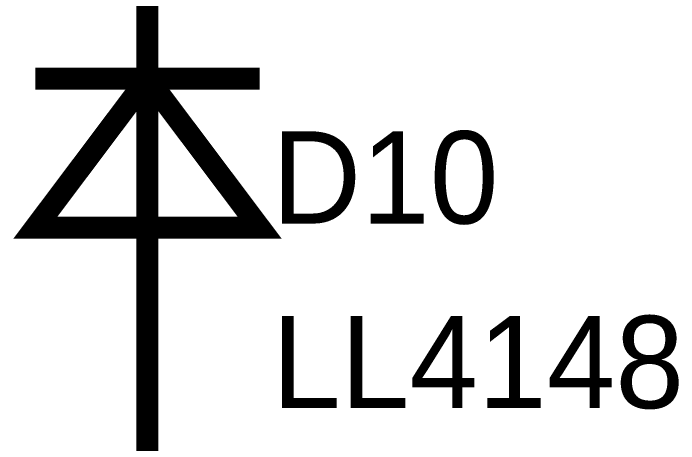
# Model space of a CAD drawing. Header units: inches. Extents: x 0 to 22.3, y 0 to 15.7.
# Drawn here: x 1.0283 to 1.385, y 4.3444 to 4.5752 of the extents above; entities that cross this region are included whole.
import ezdxf

# ---------------------------------------------------------------- set-up
doc = ezdxf.new("R2010")
doc.units = ezdxf.units.IN
doc.header["$MEASUREMENT"] = 0
doc.layers.add('Sheet', color=255, linetype='Continuous')

msp = doc.modelspace()

# ---------------------------------------------------------------- linework, layer by layer
at = {"layer": 'Sheet'}
for points in [[(1.10024, 4.50005, 0.0118, 0.0118, 0), (1.10024, 4.59994, 0.0118, 0.0118, 0)], [(1.04012, 4.54027, 0.0118, 0.0118, 0), (1.16035, 4.54027, 0.0118, 0.0118, 0)], [(1.10024, 4.50005, 0.0118, 0.0118, 0), (1.10024, 4.40015, 0.0118, 0.0118, 0)], [(1.10024, 4.40015, 0.0118, 0.0118, 0), (1.10024, 4.30026, 0.0118, 0.0118, 0)]]:
    msp.add_lwpolyline(points, format="xyseb", dxfattribs=at)
for points in [[(1.04012, 4.46027, 0.0118, 0.0118, 0), (1.16035, 4.46027, 0.0118, 0.0118, 0), (1.10024, 4.54027, 0.0118, 0.0118, 0), (1.04012, 4.46027, 0.0118, 0.0118, 0)], [(1.04012, 4.46027, 0.0039, 0.0039, 0), (1.16035, 4.46027, 0.0039, 0.0039, 0), (1.10024, 4.54027, 0.0039, 0.0039, 0), (1.04012, 4.46027, 0.0039, 0.0039, 0)]]:
    msp.add_lwpolyline(points, format="xyseb", close=True, dxfattribs=at)

# ---------------------------------------------------------------- texts
for s, p in [('D10', (1.16698, 4.46248)), ('LL4148', (1.16698, 4.36347))]:
    msp.add_text(s, height=0.049505, dxfattribs=at).set_placement(p)

doc.saveas('drawing.dxf')
